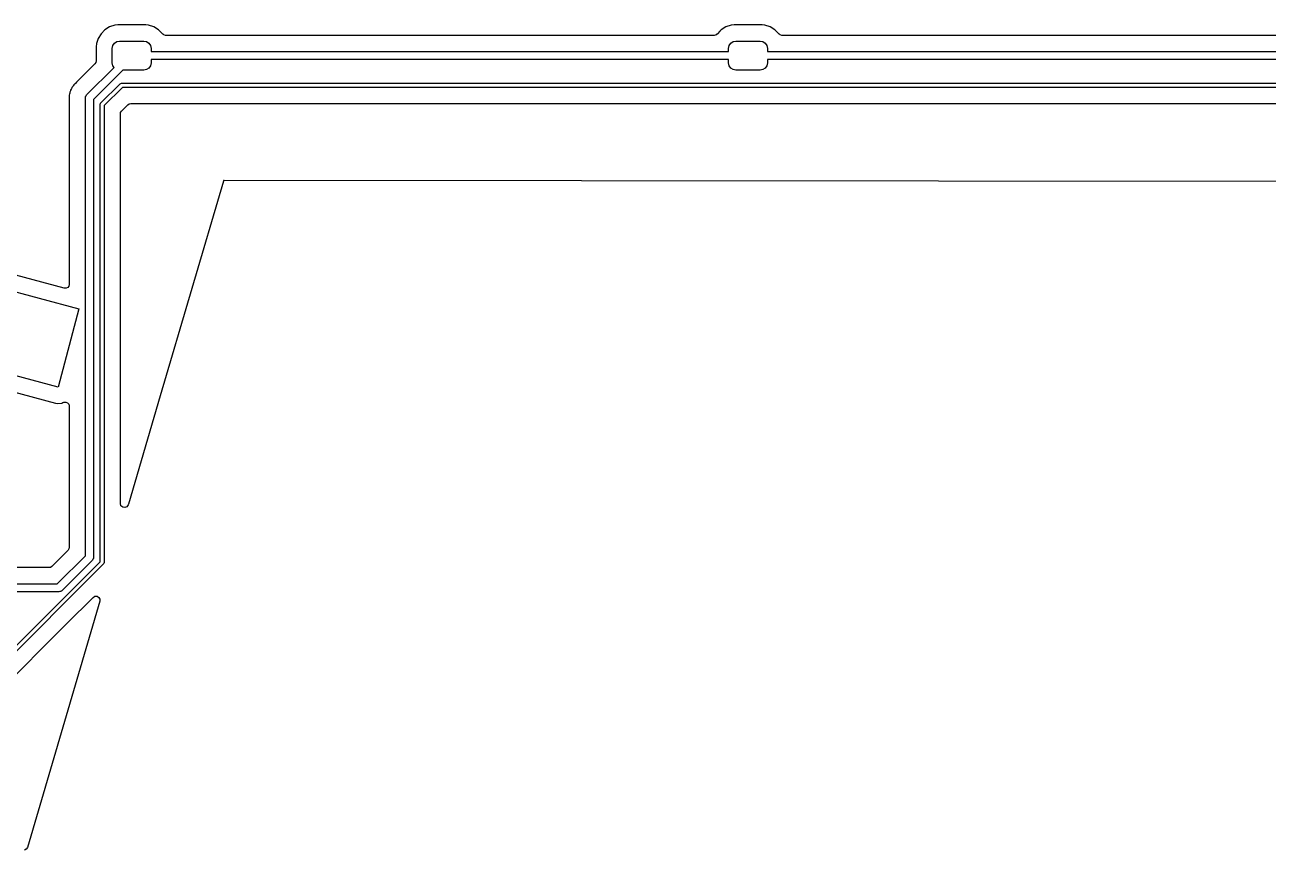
# Model space of a CAD drawing. Extents: x 30 to 259, y -142 to -25.
# Drawn here: x 181.86 to 220.28, y -141.74 to -116.24 of the extents above; entities that cross this region are included whole.
import ezdxf

# ---------------------------------------------------------------- set-up
doc = ezdxf.new("R2010")
doc.units = 0
doc.layers.add('BLACK', color=7, linetype='CONTINUOUS')

msp = doc.modelspace()

# ---------------------------------------------------------------- linework, layer by layer
at = {"layer": 'BLACK', "linetype": 'CONTINUOUS'}
for p, q in [((184.329, -116.395), (184.21, -116.514)), ((184.474, -116.305), (184.329, -116.395)), ((184.635, -116.252), (184.474, -116.305)), ((184.734, -116.242), (184.635, -116.252)), ((185.581, -116.242), (184.734, -116.242)), ((185.591, -116.243), (185.581, -116.242)), ((185.68, -116.252), (185.591, -116.243)), ((185.841, -116.305), (185.68, -116.252)), ((185.986, -116.395), (185.841, -116.305)), ((186.105, -116.514), (185.986, -116.395)), ((185.986, -116.395), (185.986, -116.395)), ((185.986, -116.395), (185.986, -116.395)), ((203.339, -116.435), (203.26, -116.514)), ((203.379, -116.395), (203.339, -116.435)), ((203.524, -116.305), (203.379, -116.395)), ((203.685, -116.252), (203.524, -116.305)), ((203.784, -116.242), (203.685, -116.252)), ((204.631, -116.242), (203.784, -116.242)), ((204.641, -116.243), (204.631, -116.242)), ((204.73, -116.252), (204.641, -116.243)), ((204.891, -116.305), (204.73, -116.252)), ((205.036, -116.395), (204.891, -116.305)), ((205.155, -116.514), (205.036, -116.395)), ((205.036, -116.395), (205.036, -116.395)), ((205.036, -116.395), (205.036, -116.395)), ((184.12, -116.659), (184.067, -116.82)), ((184.21, -116.514), (184.12, -116.659)), ((184.575, -116.881), (184.623, -116.808)), ((184.623, -116.808), (184.696, -116.76)), ((184.696, -116.76), (184.782, -116.742)), ((184.782, -116.742), (185.532, -116.742)), ((185.532, -116.742), (185.619, -116.76)), ((185.619, -116.76), (185.692, -116.808)), ((185.692, -116.808), (185.74, -116.881)), ((186.116, -116.525), (186.105, -116.514)), ((186.105, -116.514), (186.105, -116.514)), ((186.117, -116.523), (186.116, -116.525)), ((186.147, -116.551), (186.117, -116.523)), ((186.207, -116.567), (186.147, -116.551)), ((203.158, -116.567), (186.207, -116.567)), ((203.218, -116.551), (203.158, -116.567)), ((203.248, -116.523), (203.218, -116.551)), ((203.249, -116.525), (203.248, -116.523)), ((203.26, -116.514), (203.249, -116.525)), ((203.26, -116.514), (203.26, -116.514)), ((203.625, -116.881), (203.673, -116.808)), ((203.673, -116.808), (203.746, -116.76)), ((203.746, -116.76), (203.832, -116.742)), ((203.832, -116.742), (204.582, -116.742)), ((204.582, -116.742), (204.669, -116.76)), ((204.669, -116.76), (204.742, -116.808)), ((204.742, -116.808), (204.79, -116.881)), ((205.166, -116.525), (205.155, -116.514)), ((205.155, -116.514), (205.155, -116.514)), ((205.167, -116.523), (205.166, -116.525)), ((205.197, -116.551), (205.167, -116.523)), ((205.257, -116.567), (205.197, -116.551)), ((222.208, -116.567), (205.257, -116.567)), ((184.067, -116.82), (184.057, -116.919)), ((184.057, -116.919), (184.057, -117.357)), ((184.558, -116.968), (184.575, -116.881)), ((184.558, -117.417), (184.558, -116.968)), ((185.74, -116.881), (185.757, -116.968)), ((185.757, -116.968), (185.757, -117.067)), ((185.757, -117.067), (203.607, -117.067)), ((203.607, -116.968), (203.625, -116.881)), ((203.607, -117.067), (203.607, -116.968)), ((204.79, -116.881), (204.808, -116.968)), ((204.808, -116.968), (204.808, -117.067)), ((204.808, -117.067), (222.657, -117.067)), ((184.021, -117.445), (183.471, -117.995)), ((183.766, -118.407), (184.613, -117.561)), ((184.048, -117.404), (184.021, -117.445)), ((184.057, -117.357), (184.048, -117.404)), ((184.575, -117.504), (184.558, -117.417)), ((184.613, -117.561), (184.575, -117.504)), ((185.692, -117.577), (185.619, -117.625)), ((185.74, -117.504), (185.692, -117.577)), ((185.757, -117.417), (185.74, -117.504)), ((203.607, -117.317), (185.757, -117.317)), ((185.757, -117.317), (185.757, -117.417)), ((203.607, -117.417), (203.607, -117.317)), ((203.625, -117.504), (203.607, -117.417)), ((203.673, -117.577), (203.625, -117.504)), ((203.746, -117.625), (203.673, -117.577)), ((204.742, -117.577), (204.669, -117.625)), ((204.79, -117.504), (204.742, -117.577)), ((204.808, -117.417), (204.79, -117.504)), ((222.657, -117.317), (204.808, -117.317)), ((204.808, -117.317), (204.808, -117.417)), ((184.884, -117.642), (183.979, -118.547)), ((185.532, -117.642), (184.884, -117.642)), ((185.619, -117.625), (185.532, -117.642)), ((203.832, -117.642), (203.746, -117.625)), ((204.582, -117.642), (203.832, -117.642)), ((204.669, -117.625), (204.582, -117.642)), ((183.249, -118.32), (183.242, -118.363)), ((183.257, -118.301), (183.249, -118.32)), ((183.263, -118.283), (183.257, -118.301)), ((183.268, -118.264), (183.263, -118.283)), ((183.289, -118.225), (183.268, -118.264)), ((183.294, -118.215), (183.289, -118.225)), ((183.312, -118.175), (183.294, -118.215)), ((183.324, -118.159), (183.312, -118.175)), ((183.335, -118.143), (183.324, -118.159)), ((183.344, -118.125), (183.335, -118.143)), ((183.374, -118.093), (183.344, -118.125)), ((183.382, -118.084), (183.374, -118.093)), ((183.384, -118.081), (183.382, -118.084)), ((183.404, -118.062), (183.384, -118.081)), ((183.406, -118.059), (183.404, -118.062)), ((183.455, -118.008), (183.406, -118.059)), ((183.471, -117.995), (183.455, -118.008)), ((184.198, -118.666), (184.799, -118.065)), ((184.87, -118.173), (184.306, -118.737)), ((184.799, -118.065), (184.844, -118.046)), ((184.844, -118.046), (190.754, -118.046)), ((190.754, -118.173), (184.87, -118.173)), ((190.754, -118.046), (236.084, -118.046)), ((236.084, -118.173), (190.754, -118.173)), ((183.227, -118.456), (183.224, -118.476)), ((183.224, -118.476), (183.226, -118.499)), ((183.226, -118.499), (183.228, -118.519)), ((183.229, -118.437), (183.227, -118.456)), ((183.228, -118.519), (183.229, -118.531)), ((183.24, -118.374), (183.229, -118.417)), ((183.229, -118.417), (183.229, -118.437)), ((183.229, -118.531), (183.229, -124.261)), ((183.242, -118.363), (183.24, -118.374)), ((183.729, -118.496), (183.733, -118.474)), ((183.729, -132.644), (183.729, -118.496)), ((183.732, -118.469), (183.734, -118.467)), ((183.733, -118.474), (183.732, -118.469)), ((183.734, -118.46), (183.751, -118.434)), ((183.734, -118.467), (183.734, -118.46)), ((183.751, -118.434), (183.766, -118.407)), ((183.979, -118.547), (183.979, -132.696)), ((184.179, -118.711), (184.198, -118.666)), ((184.179, -122.682), (184.179, -118.711)), ((184.198, -118.666), (184.198, -118.666)), ((184.306, -118.737), (184.306, -122.682)), ((184.843, -118.908), (185.041, -118.71)), ((185.041, -118.71), (185.081, -118.683)), ((185.081, -118.683), (185.129, -118.674)), ((185.129, -118.674), (190.717, -118.674)), ((190.717, -118.674), (190.791, -118.674)), ((190.791, -118.674), (235.715, -118.674)), ((184.807, -118.996), (184.816, -118.948)), ((184.807, -131.036), (184.807, -118.996)), ((184.816, -118.948), (184.843, -118.908)), ((187.995, -121.067), (186.041, -127.705)), ((187.996, -121.059), (187.995, -121.067)), ((187.997, -121.055), (187.996, -121.059)), ((187.999, -121.05), (187.997, -121.055)), ((188, -121.049), (187.999, -121.05)), ((188.006, -121.049), (188, -121.049)), ((188, -121.049), (188, -121.049)), ((188.011, -121.048), (188.006, -121.049)), ((188.018, -121.05), (188.011, -121.048)), ((258.7, -121.124), (188.018, -121.05)), ((184.179, -123.283), (184.179, -122.682)), ((184.306, -122.682), (184.306, -123.283)), ((184.179, -132.535), (184.179, -123.283)), ((184.306, -123.283), (184.306, -132.535)), ((183.073, -124.381), (181.15, -123.865)), ((181.066, -124.361), (183.529, -125.021)), ((183.129, -124.382), (183.073, -124.381)), ((183.18, -124.359), (183.129, -124.382)), ((183.216, -124.316), (183.18, -124.359)), ((183.229, -124.261), (183.216, -124.316)), ((183.529, -125.021), (182.882, -127.436)), ((182.882, -127.436), (180.419, -126.776)), ((180.243, -127.247), (182.799, -127.932)), ((182.799, -127.932), (182.858, -127.941)), ((182.858, -127.941), (183.002, -127.927)), ((183.002, -127.927), (183.032, -127.915)), ((183.032, -127.915), (183.059, -127.904)), ((183.059, -127.904), (183.118, -127.896)), ((183.118, -127.896), (183.174, -127.917)), ((183.174, -127.917), (183.214, -127.961)), ((183.214, -127.961), (183.229, -128.019)), ((186.041, -127.705), (185.056, -131.049)), ((183.229, -128.019), (183.229, -132.385)), ((184.827, -131.103), (184.807, -131.036)), ((184.879, -131.149), (184.827, -131.103)), ((184.949, -131.159), (184.879, -131.149)), ((185.012, -131.13), (184.949, -131.159)), ((185.05, -131.071), (185.012, -131.13)), ((185.056, -131.049), (185.05, -131.071)), ((183.193, -132.473), (182.687, -132.978)), ((183.219, -132.433), (183.193, -132.473)), ((183.229, -132.385), (183.219, -132.433)), ((184.179, -132.83), (184.179, -132.535)), ((184.306, -132.535), (184.306, -132.857)), ((180.041, -136.969), (184.179, -132.83)), ((184.288, -132.901), (180.149, -137.04)), ((182.858, -133.515), (183.729, -132.644)), ((183.943, -132.784), (182.998, -133.728)), ((183.958, -132.757), (183.943, -132.784)), ((183.974, -132.731), (183.958, -132.757)), ((183.975, -132.725), (183.974, -132.731)), ((183.977, -132.722), (183.975, -132.725)), ((183.979, -132.696), (183.976, -132.718)), ((183.976, -132.718), (183.977, -132.722)), ((184.295, -132.883), (184.288, -132.901)), ((184.306, -132.857), (184.295, -132.883)), ((182.6, -133.014), (167.469, -133.014)), ((182.647, -133.005), (182.6, -133.014)), ((182.687, -132.978), (182.647, -133.005)), ((167.222, -133.515), (182.858, -133.515)), ((182.91, -133.765), (167.215, -133.765)), ((184.172, -134.055), (181.934, -141.658)), ((182.94, -133.756), (182.91, -133.765)), ((182.97, -133.75), (182.94, -133.756)), ((182.975, -133.746), (182.97, -133.75)), ((182.978, -133.745), (182.975, -133.746)), ((182.981, -133.742), (182.978, -133.745)), ((182.998, -133.728), (182.981, -133.742)), ((183.145, -134.752), (183.965, -133.932)), ((183.965, -133.932), (184.021, -133.9)), ((184.021, -133.9), (184.086, -133.9)), ((184.086, -133.9), (184.142, -133.933)), ((184.142, -133.933), (184.173, -133.99)), ((184.173, -133.99), (184.172, -134.055)), ((180.686, -137.211), (183.145, -134.752)), ((181.901, -141.713), (181.846, -141.743)), ((181.934, -141.658), (181.901, -141.713))]:
    msp.add_line(p, q, dxfattribs=at)

doc.saveas('drawing.dxf')
